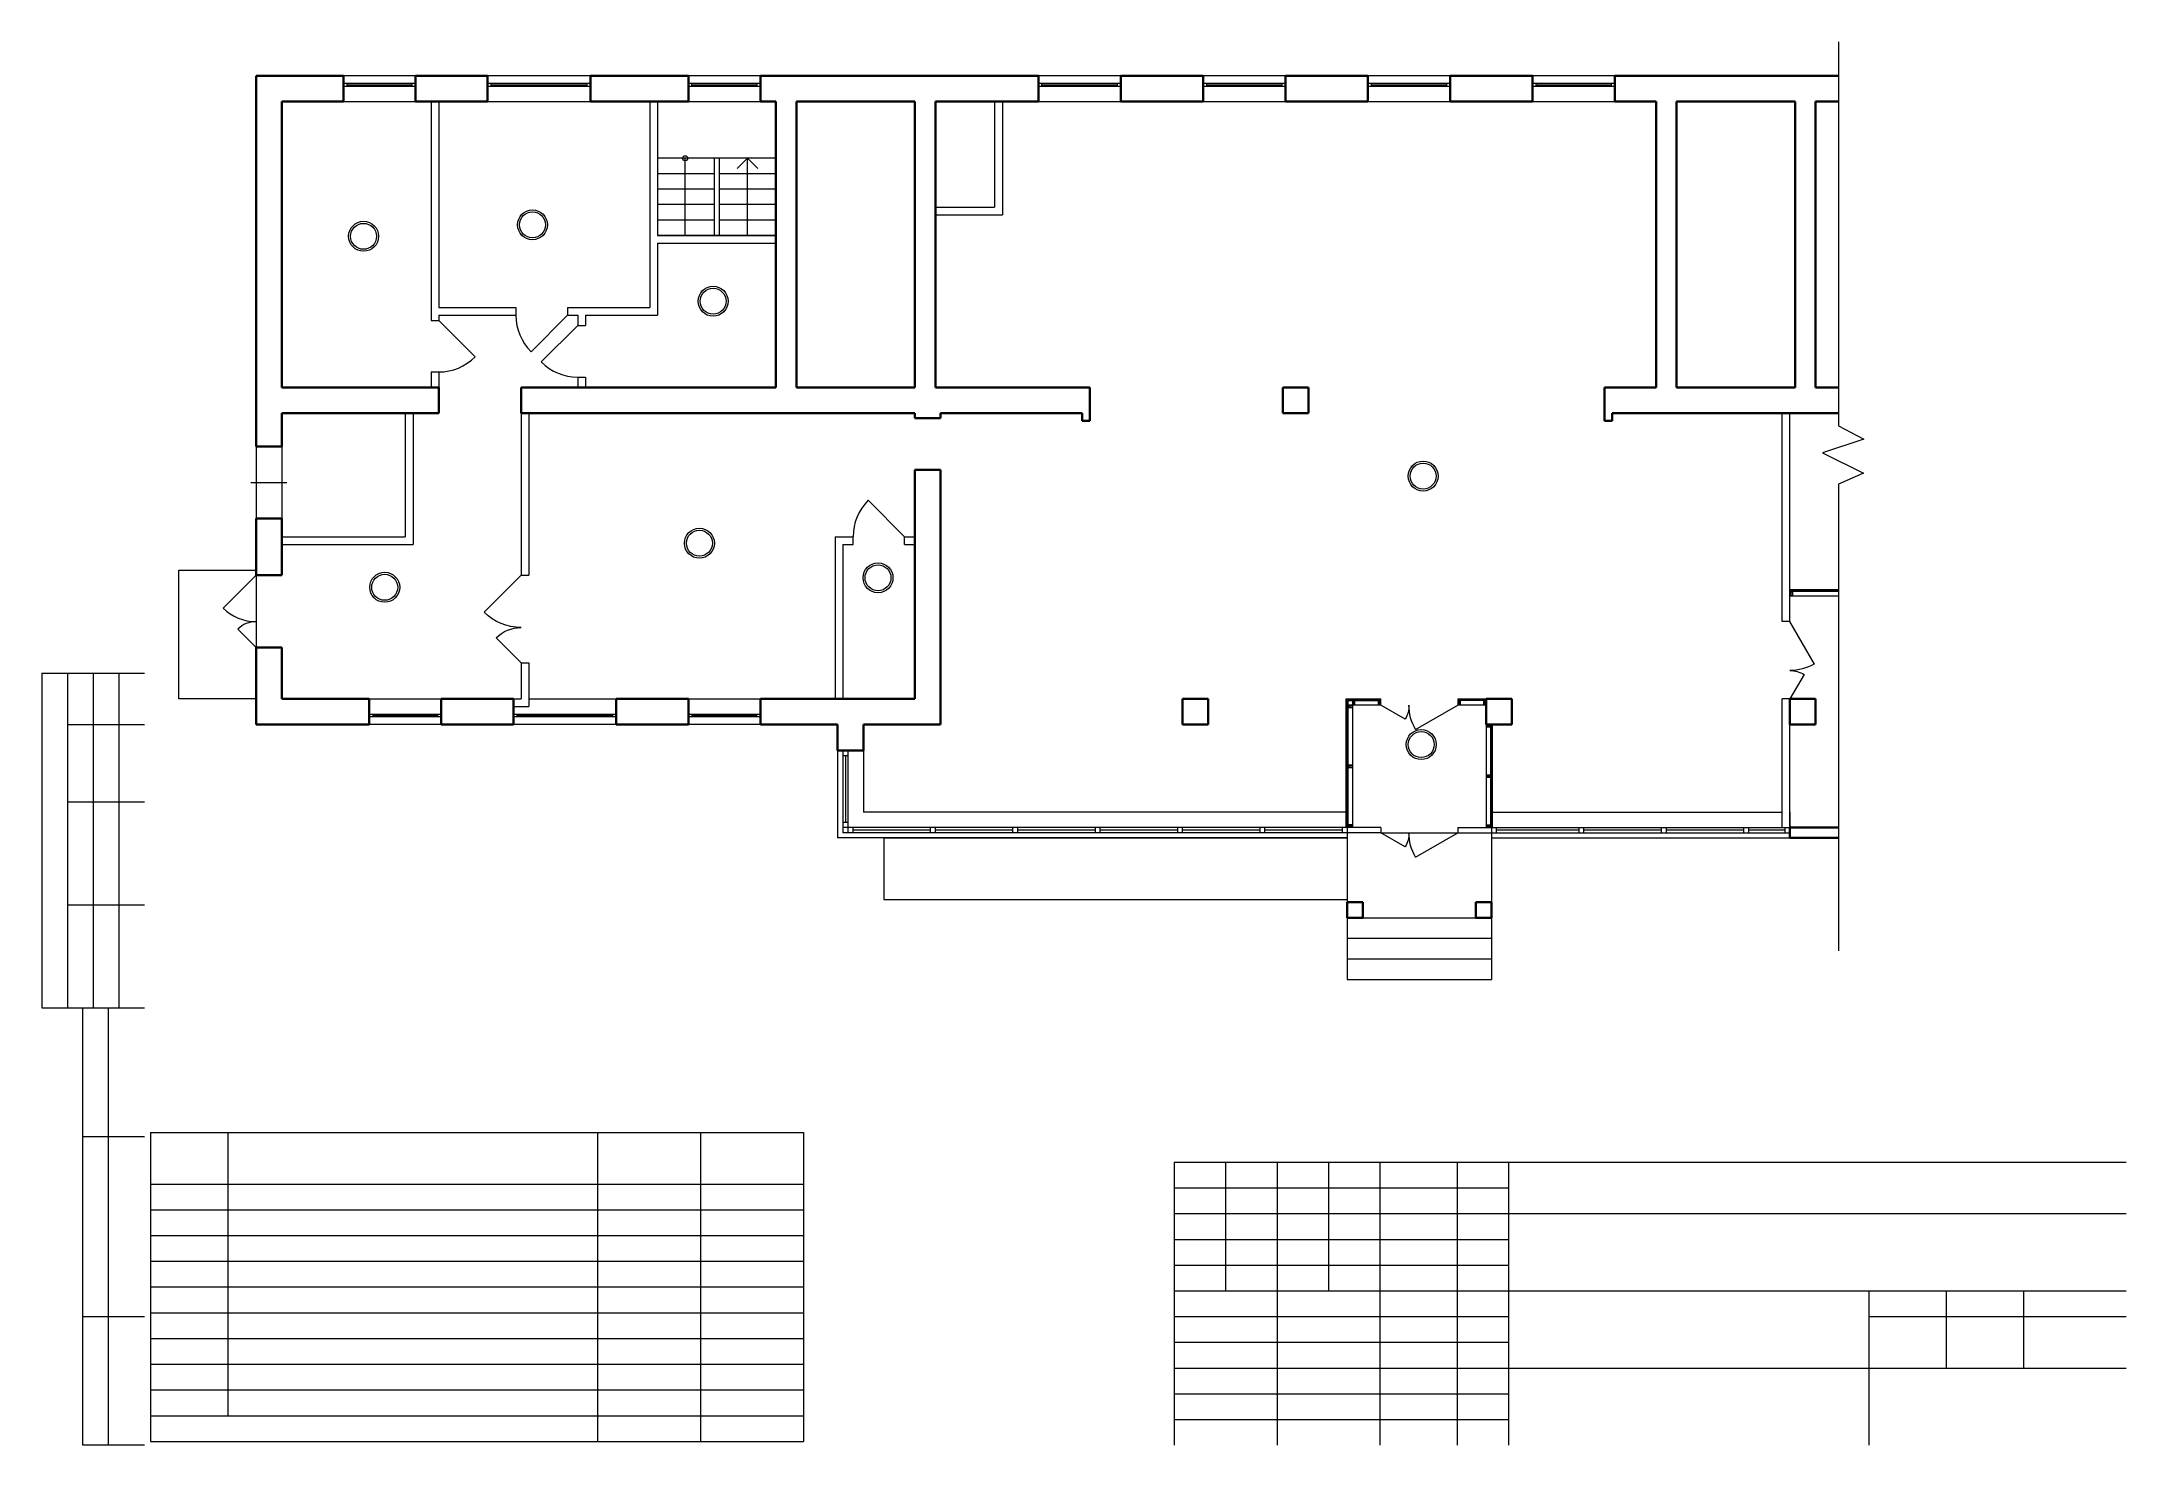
# Model space of a CAD drawing. Header units: metres. Extents: x 0 to 40.5, y 0.5 to 27.8.
import ezdxf

# ---------------------------------------------------------------- set-up
doc = ezdxf.new("R2010")
doc.units = ezdxf.units.M
doc.header["$MEASUREMENT"] = 0
doc.layers.add('Level 63', color=7, linetype='Continuous', lineweight=0)

msp = doc.modelspace()

# ---------------------------------------------------------------- linework, layer by layer
at = {"linetype": 'Continuous', "lineweight": 5}
for p, q in [((34.906, 27.762), (34.906, 20.301)), ((34.906, 20.301), (35.399, 20.044)), ((35.399, 20.044), (34.596, 19.776)), ((34.596, 19.776), (35.392, 19.38)), ((35.392, 19.38), (34.906, 19.165)), ((34.906, 19.165), (34.906, 10.101))]:
    msp.add_line(p, q, dxfattribs=at)
at = {"lineweight": 30}
for p, q in [((4.164, 27.098), (4.164, 19.898)), ((5.864, 26.598), (5.864, 27.098)), ((7.264, 26.598), (7.264, 27.098)), ((7.264, 27.098), (8.664, 27.098)), ((8.664, 26.598), (8.664, 27.098)), ((10.664, 26.598), (10.664, 27.098)), ((10.664, 27.098), (12.564, 27.098)), ((12.564, 26.598), (12.564, 27.098)), ((13.964, 26.598), (13.964, 27.098)), ((16.964, 27.098), (19.364, 27.098)), ((19.364, 26.598), (19.364, 27.098)), ((20.964, 26.598), (20.964, 27.098)), ((22.564, 26.598), (22.564, 27.098)), ((24.164, 26.598), (24.164, 27.098)), ((25.764, 26.598), (25.764, 27.098)), ((27.364, 26.598), (27.364, 27.098)), ((28.964, 26.598), (28.964, 27.098)), ((30.564, 26.598), (30.564, 27.098)), ((30.564, 27.098), (34.906, 27.098)), ((4.664, 26.598), (4.664, 21.048)), ((7.264, 26.598), (8.664, 26.598)), ((10.664, 26.598), (12.564, 26.598)), ((14.264, 26.598), (14.264, 21.048)), ((14.664, 26.598), (14.664, 21.048)), ((16.964, 26.598), (16.964, 21.048)), ((17.364, 26.598), (19.364, 26.598)), ((17.364, 26.598), (17.364, 21.048)), ((30.564, 26.598), (31.364, 26.598)), ((31.364, 26.598), (31.364, 21.048)), ((31.764, 26.598), (31.764, 21.048)), ((31.764, 26.598), (34.064, 26.598)), ((34.064, 26.598), (34.064, 21.048)), ((34.464, 26.598), (34.464, 21.048)), ((34.464, 26.598), (34.906, 26.598)), ((4.664, 21.048), (7.714, 21.048)), ((9.314, 21.048), (14.264, 21.048)), ((14.664, 21.048), (16.964, 21.048)), ((4.664, 20.548), (7.714, 20.548)), ((4.664, 20.548), (4.664, 19.898)), ((9.314, 20.548), (16.964, 20.548)), ((16.964, 20.548), (16.964, 20.448)), ((17.464, 20.548), (17.464, 20.448)), ((4.164, 19.898), (4.664, 19.898)), ((16.964, 19.448), (16.964, 14.998)), ((17.464, 19.448), (17.464, 14.498)), ((4.164, 18.498), (4.664, 18.498)), ((4.664, 18.498), (4.664, 17.398)), ((4.164, 17.398), (4.664, 17.398)), ((4.164, 15.998), (4.664, 15.998)), ((4.164, 15.998), (4.164, 14.498)), ((4.664, 15.998), (4.664, 14.998)), ((4.664, 14.998), (6.364, 14.998)), ((6.364, 14.998), (6.364, 14.498)), ((7.764, 14.998), (7.764, 14.498)), ((7.764, 14.998), (9.164, 14.998)), ((9.164, 14.998), (9.164, 14.498)), ((11.164, 14.998), (11.164, 14.498)), ((11.164, 14.998), (12.564, 14.998)), ((12.564, 14.998), (12.564, 14.498)), ((13.964, 14.998), (13.964, 14.498)), ((13.964, 14.998), (16.964, 14.998)), ((4.164, 14.498), (6.364, 14.498)), ((7.764, 14.498), (9.164, 14.498)), ((11.164, 14.498), (12.564, 14.498)), ((13.964, 14.498), (15.464, 14.498)), ((15.464, 14.498), (15.464, 13.998)), ((15.964, 14.498), (17.464, 14.498))]:
    msp.add_line(p, q, dxfattribs=at)
at = {"color": 7, "linetype": 'Continuous', "lineweight": 30}
for p, q in [((5.864, 27.098), (4.164, 27.098)), ((16.964, 27.098), (13.964, 27.098)), ((20.964, 27.098), (22.564, 27.098)), ((24.164, 27.098), (25.764, 27.098)), ((27.364, 27.098), (28.964, 27.098)), ((5.864, 26.598), (4.664, 26.598)), ((14.264, 26.598), (13.964, 26.598)), ((16.964, 26.598), (14.664, 26.598)), ((20.964, 26.598), (22.564, 26.598)), ((24.164, 26.598), (25.764, 26.598)), ((27.364, 26.598), (28.964, 26.598)), ((7.714, 21.048), (7.714, 20.548)), ((9.314, 21.048), (9.314, 20.548)), ((17.364, 21.048), (20.364, 21.048)), ((20.364, 21.048), (20.364, 20.398)), ((24.114, 21.048), (24.614, 21.048)), ((24.114, 20.548), (24.114, 21.048)), ((24.114, 21.048), (24.114, 21.048)), ((24.614, 21.048), (24.614, 20.548)), ((31.364, 21.048), (30.364, 21.048)), ((30.364, 21.048), (30.364, 20.398)), ((31.764, 21.048), (34.064, 21.048)), ((34.464, 21.048), (34.906, 21.048)), ((16.964, 20.448), (17.464, 20.448)), ((17.464, 20.548), (20.214, 20.548)), ((20.214, 20.548), (20.214, 20.398)), ((20.214, 20.398), (20.364, 20.398)), ((24.614, 20.548), (24.114, 20.548)), ((30.514, 20.398), (30.364, 20.398)), ((30.514, 20.548), (34.906, 20.548)), ((30.514, 20.548), (30.514, 20.398)), ((16.964, 19.448), (17.464, 19.448)), ((4.164, 18.498), (4.164, 17.398)), ((22.664, 14.998), (22.164, 14.998)), ((22.164, 14.998), (22.164, 14.498)), ((22.664, 14.498), (22.664, 14.998)), ((22.664, 14.998), (22.664, 14.998)), ((28.564, 14.998), (28.064, 14.998)), ((28.064, 14.998), (28.064, 14.498)), ((28.564, 14.498), (28.564, 14.998)), ((28.564, 14.998), (28.564, 14.998)), ((33.964, 14.998), (34.464, 14.998)), ((33.964, 14.498), (33.964, 14.998)), ((33.964, 14.998), (33.964, 14.998)), ((34.464, 14.998), (34.464, 14.498)), ((15.964, 14.498), (15.964, 13.998)), ((22.164, 14.498), (22.664, 14.498)), ((28.064, 14.498), (28.564, 14.498)), ((34.464, 14.498), (33.964, 14.498)), ((15.464, 13.998), (15.964, 13.998)), ((34.906, 12.498), (33.964, 12.498)), ((33.964, 12.498), (33.964, 12.298)), ((33.964, 12.298), (34.906, 12.298)), ((25.364, 11.048), (25.664, 11.048)), ((25.364, 10.748), (25.364, 11.048)), ((25.364, 11.048), (25.364, 11.048)), ((25.664, 11.048), (25.664, 10.748)), ((27.864, 11.048), (28.164, 11.048)), ((27.864, 10.748), (27.864, 11.048)), ((27.864, 11.048), (27.864, 11.048)), ((28.164, 11.048), (28.164, 10.748)), ((25.664, 10.748), (25.364, 10.748)), ((28.164, 10.748), (27.864, 10.748))]:
    msp.add_line(p, q, dxfattribs=at)
at = {"color": 7, "linetype": 'Continuous', "lineweight": 0}
for p, q in [((7.264, 27.098), (5.864, 27.098)), ((5.864, 27.098), (5.864, 26.598)), ((7.264, 26.948), (5.864, 26.948)), ((5.864, 26.898), (7.264, 26.898)), ((5.864, 26.898), (5.864, 26.898)), ((5.934, 26.923), (7.194, 26.923)), ((7.264, 26.598), (7.264, 27.098)), ((10.664, 27.098), (8.664, 27.098)), ((8.664, 27.098), (8.664, 26.598)), ((10.664, 26.948), (8.664, 26.948)), ((8.664, 26.898), (10.664, 26.898)), ((8.664, 26.898), (8.664, 26.898)), ((8.734, 26.923), (10.594, 26.923)), ((10.664, 26.598), (10.664, 27.098)), ((13.964, 27.098), (12.564, 27.098)), ((12.564, 27.098), (12.564, 26.598)), ((13.964, 26.948), (12.564, 26.948)), ((12.564, 26.898), (13.964, 26.898)), ((12.564, 26.898), (12.564, 26.898)), ((12.634, 26.923), (13.894, 26.923)), ((13.964, 26.598), (13.964, 27.098)), ((20.964, 27.098), (19.364, 27.098)), ((19.364, 27.098), (19.364, 26.598)), ((20.964, 26.948), (19.364, 26.948)), ((19.364, 26.898), (20.964, 26.898)), ((19.364, 26.898), (19.364, 26.898)), ((19.434, 26.923), (20.894, 26.923)), ((20.964, 26.598), (20.964, 27.098)), ((24.164, 27.098), (22.564, 27.098)), ((22.564, 27.098), (22.564, 26.598)), ((24.164, 26.948), (22.564, 26.948)), ((22.564, 26.898), (24.164, 26.898)), ((22.564, 26.898), (22.564, 26.898)), ((22.634, 26.923), (24.094, 26.923)), ((24.164, 26.598), (24.164, 27.098)), ((27.364, 27.098), (25.764, 27.098)), ((25.764, 27.098), (25.764, 26.598)), ((27.364, 26.948), (25.764, 26.948)), ((25.764, 26.898), (27.364, 26.898)), ((25.764, 26.898), (25.764, 26.898)), ((25.834, 26.923), (27.294, 26.923)), ((27.364, 26.598), (27.364, 27.098)), ((30.564, 27.098), (28.964, 27.098)), ((28.964, 27.098), (28.964, 26.598)), ((30.564, 26.948), (28.964, 26.948)), ((28.964, 26.898), (30.564, 26.898)), ((28.964, 26.898), (28.964, 26.898)), ((29.034, 26.923), (30.494, 26.923)), ((30.564, 26.598), (30.564, 27.098)), ((5.864, 26.598), (7.264, 26.598)), ((5.864, 26.598), (5.864, 26.598)), ((8.664, 26.598), (10.664, 26.598)), ((8.664, 26.598), (8.664, 26.598)), ((12.564, 26.598), (13.964, 26.598)), ((12.564, 26.598), (12.564, 26.598)), ((19.364, 26.598), (20.964, 26.598)), ((19.364, 26.598), (19.364, 26.598)), ((22.564, 26.598), (24.164, 26.598)), ((22.564, 26.598), (22.564, 26.598)), ((25.764, 26.598), (27.364, 26.598)), ((25.764, 26.598), (25.764, 26.598)), ((28.964, 26.598), (30.564, 26.598)), ((28.964, 26.598), (28.964, 26.598)), ((13.064, 25.198), (11.964, 25.198)), ((14.264, 25.198), (13.164, 25.198)), ((13.064, 24.898), (11.964, 24.898)), ((14.264, 24.898), (13.164, 24.898)), ((13.064, 24.598), (11.964, 24.598)), ((14.264, 24.598), (13.164, 24.598)), ((13.064, 24.298), (11.964, 24.298)), ((14.264, 23.998), (11.964, 23.998)), ((14.264, 24.298), (13.164, 24.298)), ((4.164, 19.898), (4.164, 18.498)), ((4.164, 19.898), (4.664, 19.898)), ((4.164, 19.898), (4.164, 19.898)), ((4.664, 19.898), (4.664, 18.498)), ((4.064, 19.198), (4.764, 19.198)), ((4.664, 18.498), (4.164, 18.498)), ((4.164, 17.398), (4.164, 15.998)), ((34.906, 17.118), (33.964, 17.118)), ((33.964, 17.118), (33.964, 16.998)), ((33.964, 16.998), (34.906, 16.998)), ((6.364, 14.998), (7.764, 14.998)), ((6.364, 14.498), (6.364, 14.998)), ((6.364, 14.998), (6.364, 14.998)), ((7.764, 14.998), (7.764, 14.498)), ((9.464, 14.998), (11.164, 14.998)), ((11.164, 14.998), (11.164, 14.498)), ((12.564, 14.998), (13.964, 14.998)), ((12.564, 14.498), (12.564, 14.998)), ((12.564, 14.998), (12.564, 14.998)), ((13.964, 14.998), (13.964, 14.498)), ((6.364, 14.698), (7.764, 14.698)), ((6.364, 14.698), (6.364, 14.698)), ((7.764, 14.648), (6.364, 14.648)), ((6.434, 14.673), (7.694, 14.673)), ((9.164, 14.698), (11.164, 14.698)), ((9.164, 14.648), (9.164, 14.698)), ((9.164, 14.698), (9.164, 14.698)), ((11.164, 14.648), (9.164, 14.648)), ((9.234, 14.673), (11.094, 14.673)), ((12.564, 14.698), (13.964, 14.698)), ((12.564, 14.698), (12.564, 14.698)), ((13.964, 14.648), (12.564, 14.648)), ((12.634, 14.673), (13.894, 14.673)), ((7.764, 14.498), (6.364, 14.498)), ((11.164, 14.498), (9.164, 14.498)), ((13.964, 14.498), (12.564, 14.498)), ((15.464, 13.998), (15.464, 12.298)), ((15.964, 13.998), (15.964, 12.798)), ((25.344, 12.798), (15.964, 12.798)), ((28.184, 12.798), (33.814, 12.798)), ((33.964, 12.798), (33.964, 12.298)), ((25.364, 12.298), (15.464, 12.298)), ((26.014, 12.498), (26.014, 12.498)), ((26.014, 12.498), (26.014, 12.398)), ((26.014, 12.398), (27.514, 12.398)), ((26.014, 12.398), (26.014, 12.398)), ((27.514, 12.498), (27.514, 12.398)), ((27.514, 12.498), (27.514, 12.498)), ((27.514, 12.398), (27.514, 12.398)), ((28.164, 12.298), (33.964, 12.298)), ((2.114, 5.075), (14.798, 5.075)), ((2.114, 4.575), (14.798, 4.575)), ((2.114, 4.075), (14.798, 4.075)), ((2.114, 3.575), (14.798, 3.575)), ((2.114, 3.075), (14.798, 3.075)), ((2.114, 2.575), (14.798, 2.575)), ((2.114, 2.075), (14.798, 2.075)), ((2.114, 1.575), (14.798, 1.575))]:
    msp.add_line(p, q, dxfattribs=at)
at = {"color": 7, "linetype": 'Continuous', "lineweight": 13}
for p, q in [((5.934, 26.948), (5.864, 26.948)), ((5.864, 26.948), (5.864, 26.898)), ((5.864, 26.898), (5.934, 26.898)), ((5.864, 26.898), (5.864, 26.898)), ((5.934, 26.898), (5.934, 26.948)), ((7.264, 26.948), (7.194, 26.948)), ((7.194, 26.948), (7.194, 26.898)), ((7.194, 26.898), (7.264, 26.898)), ((7.194, 26.898), (7.194, 26.898)), ((7.264, 26.898), (7.264, 26.948)), ((8.734, 26.948), (8.664, 26.948)), ((8.664, 26.948), (8.664, 26.898)), ((8.664, 26.898), (8.734, 26.898)), ((8.664, 26.898), (8.664, 26.898)), ((8.734, 26.898), (8.734, 26.948)), ((10.664, 26.948), (10.594, 26.948)), ((10.594, 26.948), (10.594, 26.898)), ((10.594, 26.898), (10.664, 26.898)), ((10.594, 26.898), (10.594, 26.898)), ((10.664, 26.898), (10.664, 26.948)), ((12.634, 26.948), (12.564, 26.948)), ((12.564, 26.948), (12.564, 26.898)), ((12.564, 26.898), (12.634, 26.898)), ((12.564, 26.898), (12.564, 26.898)), ((12.634, 26.898), (12.634, 26.948)), ((13.964, 26.948), (13.894, 26.948)), ((13.894, 26.948), (13.894, 26.898)), ((13.894, 26.898), (13.964, 26.898)), ((13.894, 26.898), (13.894, 26.898)), ((13.964, 26.898), (13.964, 26.948)), ((19.434, 26.948), (19.364, 26.948)), ((19.364, 26.948), (19.364, 26.898)), ((19.364, 26.898), (19.434, 26.898)), ((19.364, 26.898), (19.364, 26.898)), ((19.434, 26.898), (19.434, 26.948)), ((20.964, 26.948), (20.894, 26.948)), ((20.894, 26.948), (20.894, 26.898)), ((20.894, 26.898), (20.964, 26.898)), ((20.894, 26.898), (20.894, 26.898)), ((20.964, 26.898), (20.964, 26.948)), ((22.634, 26.948), (22.564, 26.948)), ((22.564, 26.948), (22.564, 26.898)), ((22.564, 26.898), (22.634, 26.898)), ((22.564, 26.898), (22.564, 26.898)), ((22.634, 26.898), (22.634, 26.948)), ((24.164, 26.948), (24.094, 26.948)), ((24.094, 26.948), (24.094, 26.898)), ((24.094, 26.898), (24.164, 26.898)), ((24.094, 26.898), (24.094, 26.898)), ((24.164, 26.898), (24.164, 26.948)), ((25.834, 26.948), (25.764, 26.948)), ((25.764, 26.948), (25.764, 26.898)), ((25.764, 26.898), (25.834, 26.898)), ((25.764, 26.898), (25.764, 26.898)), ((25.834, 26.898), (25.834, 26.948)), ((27.364, 26.948), (27.294, 26.948)), ((27.294, 26.948), (27.294, 26.898)), ((27.294, 26.898), (27.364, 26.898)), ((27.294, 26.898), (27.294, 26.898)), ((27.364, 26.898), (27.364, 26.948)), ((29.034, 26.948), (28.964, 26.948)), ((28.964, 26.948), (28.964, 26.898)), ((28.964, 26.898), (29.034, 26.898)), ((28.964, 26.898), (28.964, 26.898)), ((29.034, 26.898), (29.034, 26.948)), ((30.564, 26.948), (30.494, 26.948)), ((30.494, 26.948), (30.494, 26.898)), ((30.494, 26.898), (30.564, 26.898)), ((30.494, 26.898), (30.494, 26.898)), ((30.564, 26.898), (30.564, 26.948)), ((18.514, 26.598), (18.514, 24.548)), ((18.664, 26.598), (18.664, 24.398)), ((14.264, 25.498), (11.964, 25.498)), ((12.501, 23.998), (12.501, 25.498)), ((13.164, 25.498), (13.164, 23.998)), ((13.512, 25.296), (13.714, 25.498)), ((13.714, 23.998), (13.714, 25.498)), ((13.916, 25.296), (13.714, 25.498)), ((17.364, 24.548), (18.514, 24.548)), ((17.364, 24.398), (18.664, 24.398)), ((11.964, 23.998), (14.264, 23.998)), ((11.964, 23.848), (14.264, 23.848)), ((7.714, 22.348), (8.421, 21.641)), ((10.214, 22.448), (9.507, 21.741)), ((10.414, 22.448), (10.414, 22.248)), ((10.564, 22.448), (10.564, 22.248)), ((10.414, 22.248), (9.707, 21.541)), ((10.414, 22.248), (10.564, 22.248)), ((10.414, 21.248), (10.564, 21.248)), ((10.414, 21.248), (10.414, 21.048)), ((10.564, 21.248), (10.564, 21.048)), ((9.314, 20.548), (9.314, 17.398)), ((9.464, 20.548), (9.464, 17.398)), ((33.814, 16.498), (33.814, 20.548)), ((33.964, 16.498), (33.964, 20.548)), ((16.764, 18.148), (16.057, 18.855)), ((15.414, 18.148), (15.414, 14.998)), ((15.414, 18.148), (15.764, 18.148)), ((15.564, 17.998), (15.564, 14.998)), ((15.564, 17.998), (15.764, 17.998)), ((15.764, 17.998), (15.764, 18.148)), ((16.764, 17.998), (16.764, 18.148)), ((16.764, 18.148), (16.964, 18.148)), ((16.764, 17.998), (16.964, 17.998)), ((2.664, 14.998), (2.664, 17.498)), ((2.664, 17.498), (4.164, 17.498)), ((4.164, 17.498), (4.164, 14.998)), ((4.164, 17.398), (3.527, 16.762)), ((9.314, 17.398), (8.597, 16.681)), ((9.314, 17.398), (9.464, 17.398)), ((33.989, 16.998), (33.989, 17.118)), ((34.906, 17.083), (34.004, 17.083)), ((4.164, 15.998), (3.81, 16.352)), ((33.964, 16.498), (33.814, 16.498)), ((9.314, 15.698), (8.829, 16.183)), ((9.314, 15.698), (9.464, 15.698)), ((9.314, 15.698), (9.314, 14.998)), ((9.464, 15.698), (9.464, 14.848)), ((4.164, 14.998), (2.664, 14.998)), ((4.164, 14.998), (4.164, 14.998)), ((9.164, 14.998), (9.314, 14.998)), ((25.344, 14.998), (26.014, 14.998)), ((25.344, 12.498), (25.344, 14.998)), ((26.014, 14.988), (25.354, 14.988)), ((25.354, 12.498), (25.354, 14.988)), ((25.464, 14.998), (25.464, 14.988)), ((25.464, 14.988), (25.464, 14.988)), ((25.474, 14.988), (25.474, 14.963)), ((25.504, 14.963), (25.504, 14.988)), ((25.514, 14.988), (25.514, 14.998)), ((25.964, 14.998), (25.964, 14.988)), ((25.964, 14.988), (25.964, 14.988)), ((25.974, 14.988), (25.974, 14.963)), ((26.004, 14.963), (26.004, 14.988)), ((26.014, 14.878), (26.014, 14.998)), ((27.514, 14.998), (28.064, 14.998)), ((27.514, 14.998), (27.514, 14.988)), ((27.514, 14.988), (28.064, 14.988)), ((27.514, 14.988), (27.514, 14.988)), ((27.524, 14.988), (27.524, 14.963)), ((27.524, 14.988), (27.524, 14.988)), ((27.554, 14.963), (27.554, 14.988)), ((27.564, 14.988), (27.564, 14.998)), ((28.014, 14.998), (28.014, 14.988)), ((28.014, 14.988), (28.014, 14.988)), ((28.024, 14.988), (28.024, 14.963)), ((28.054, 14.963), (28.054, 14.988)), ((28.064, 14.998), (28.064, 14.878)), ((33.814, 12.498), (33.814, 14.998)), ((33.964, 14.998), (33.814, 14.998)), ((33.964, 12.398), (33.964, 14.998)), ((6.364, 14.698), (6.434, 14.698)), ((6.364, 14.648), (6.364, 14.698)), ((6.364, 14.698), (6.364, 14.698)), ((6.434, 14.648), (6.364, 14.648)), ((6.434, 14.698), (6.434, 14.648)), ((7.694, 14.698), (7.764, 14.698)), ((7.694, 14.648), (7.694, 14.698)), ((7.694, 14.698), (7.694, 14.698)), ((7.764, 14.648), (7.694, 14.648)), ((7.764, 14.698), (7.764, 14.648)), ((9.164, 14.848), (9.464, 14.848)), ((9.164, 14.698), (9.234, 14.698)), ((9.164, 14.648), (9.164, 14.698)), ((9.164, 14.698), (9.164, 14.698)), ((9.234, 14.648), (9.164, 14.648)), ((9.234, 14.698), (9.234, 14.648)), ((11.094, 14.698), (11.164, 14.698)), ((11.094, 14.648), (11.094, 14.698)), ((11.094, 14.698), (11.094, 14.698)), ((11.164, 14.648), (11.094, 14.648)), ((11.164, 14.698), (11.164, 14.648)), ((12.564, 14.698), (12.634, 14.698)), ((12.564, 14.648), (12.564, 14.698)), ((12.564, 14.698), (12.564, 14.698)), ((12.634, 14.648), (12.564, 14.648)), ((12.634, 14.698), (12.634, 14.648)), ((13.894, 14.698), (13.964, 14.698)), ((13.894, 14.648), (13.894, 14.698)), ((13.894, 14.698), (13.894, 14.698)), ((13.964, 14.648), (13.894, 14.648)), ((13.964, 14.698), (13.964, 14.648)), ((25.354, 14.878), (25.344, 14.878)), ((25.344, 14.828), (25.354, 14.828)), ((25.379, 14.868), (25.354, 14.868)), ((25.354, 14.838), (25.379, 14.838)), ((25.354, 14.828), (25.354, 14.828)), ((25.379, 14.963), (26.014, 14.963)), ((25.379, 14.963), (25.379, 12.538)), ((26.014, 14.878), (25.379, 14.878)), ((25.379, 14.828), (25.464, 14.828)), ((25.394, 14.878), (25.394, 14.828)), ((25.464, 14.963), (25.464, 12.498)), ((25.464, 14.948), (25.514, 14.948)), ((25.464, 14.878), (25.464, 14.878)), ((25.464, 14.828), (25.464, 14.828)), ((25.514, 14.878), (25.514, 14.963)), ((25.964, 14.963), (25.964, 14.878)), ((25.964, 14.948), (26.014, 14.948)), ((25.964, 14.878), (25.964, 14.878)), ((26.49, 14.603), (26.014, 14.878)), ((26.691, 14.403), (27.514, 14.878)), ((28.064, 14.963), (27.514, 14.963)), ((27.514, 14.963), (27.514, 14.878)), ((27.564, 14.948), (27.514, 14.948)), ((28.064, 14.878), (27.514, 14.878)), ((27.514, 14.878), (27.514, 14.878)), ((27.564, 14.878), (27.564, 14.963)), ((28.014, 14.963), (28.014, 14.878)), ((28.014, 14.948), (28.064, 14.948)), ((28.014, 14.878), (28.014, 14.878)), ((28.064, 14.498), (28.064, 12.498)), ((28.064, 14.473), (28.184, 14.473)), ((28.149, 14.498), (28.149, 12.538)), ((28.184, 12.498), (28.184, 14.498)), ((15.564, 13.998), (15.564, 12.398)), ((15.664, 13.998), (15.564, 13.998)), ((15.564, 13.898), (15.664, 13.898)), ((15.614, 13.898), (15.614, 12.598)), ((15.664, 13.998), (15.664, 13.998)), ((15.664, 13.998), (15.664, 12.398)), ((25.354, 13.713), (25.344, 13.713)), ((25.344, 13.663), (25.354, 13.663)), ((25.379, 13.703), (25.354, 13.703)), ((25.354, 13.673), (25.379, 13.673)), ((25.354, 13.663), (25.354, 13.663)), ((25.464, 13.713), (25.379, 13.713)), ((25.379, 13.663), (25.464, 13.663)), ((25.394, 13.663), (25.394, 13.713)), ((25.464, 13.663), (25.464, 13.663)), ((28.064, 13.498), (28.184, 13.498)), ((15.664, 12.598), (15.564, 12.598)), ((15.664, 12.598), (15.664, 12.598)), ((26.014, 12.498), (15.564, 12.498)), ((26.014, 12.398), (15.564, 12.398)), ((15.664, 12.498), (15.664, 12.498)), ((15.764, 12.398), (15.764, 12.498)), ((15.764, 12.498), (15.764, 12.498)), ((17.264, 12.448), (15.764, 12.448)), ((16.364, 12.298), (25.364, 12.298)), ((16.364, 12.298), (16.364, 11.098)), ((17.264, 12.498), (17.264, 12.398)), ((17.364, 12.398), (17.364, 12.498)), ((17.364, 12.498), (17.364, 12.498)), ((18.864, 12.448), (17.364, 12.448)), ((18.864, 12.498), (18.864, 12.398)), ((18.964, 12.398), (18.964, 12.498)), ((18.964, 12.498), (18.964, 12.498)), ((20.464, 12.448), (18.964, 12.448)), ((20.464, 12.498), (20.464, 12.398)), ((20.564, 12.398), (20.564, 12.498)), ((20.564, 12.498), (20.564, 12.498)), ((22.064, 12.448), (20.564, 12.448)), ((22.064, 12.498), (22.064, 12.398)), ((22.164, 12.398), (22.164, 12.498)), ((22.164, 12.498), (22.164, 12.498)), ((23.664, 12.448), (22.164, 12.448)), ((23.664, 12.498), (23.664, 12.398)), ((23.764, 12.398), (23.764, 12.498)), ((23.764, 12.498), (23.764, 12.498)), ((25.264, 12.448), (23.764, 12.448)), ((25.264, 12.498), (25.264, 12.398)), ((25.354, 12.548), (25.344, 12.548)), ((25.379, 12.538), (25.354, 12.538)), ((25.354, 12.508), (25.379, 12.508)), ((25.354, 12.498), (25.354, 12.498)), ((25.364, 12.498), (25.364, 9.548)), ((25.364, 12.498), (25.364, 12.498)), ((25.464, 12.548), (25.379, 12.548)), ((25.379, 12.508), (25.379, 12.498)), ((25.394, 12.498), (25.394, 12.548)), ((25.464, 12.498), (25.464, 12.498)), ((26.014, 12.498), (26.014, 12.398)), ((26.49, 12.123), (26.014, 12.398)), ((26.691, 11.923), (27.514, 12.398)), ((27.514, 12.498), (33.964, 12.498)), ((27.514, 12.498), (27.514, 12.398)), ((27.514, 12.398), (33.964, 12.398)), ((28.064, 12.523), (28.184, 12.523)), ((28.164, 12.498), (28.164, 9.548)), ((28.264, 12.398), (28.264, 12.498)), ((28.264, 12.498), (28.264, 12.498)), ((29.864, 12.448), (28.264, 12.448)), ((29.864, 12.498), (29.864, 12.398)), ((29.964, 12.398), (29.964, 12.498)), ((29.964, 12.498), (29.964, 12.498)), ((31.464, 12.448), (29.964, 12.448)), ((31.464, 12.498), (31.464, 12.398)), ((31.564, 12.398), (31.564, 12.498)), ((31.564, 12.498), (31.564, 12.498)), ((33.064, 12.448), (31.564, 12.448)), ((33.064, 12.498), (33.064, 12.398)), ((33.164, 12.398), (33.164, 12.498)), ((33.164, 12.498), (33.164, 12.498)), ((33.864, 12.448), (33.164, 12.448)), ((33.864, 12.498), (33.864, 12.398)), ((33.964, 12.498), (33.964, 12.498)), ((16.364, 11.098), (25.364, 11.098)), ((25.364, 10.748), (28.164, 10.748)), ((25.364, 10.348), (28.164, 10.348)), ((25.364, 9.948), (28.164, 9.948)), ((25.364, 9.548), (28.164, 9.548)), ((2.114, 6.575), (2.114, 0.575)), ((2.114, 6.575), (14.798, 6.575)), ((3.614, 6.575), (3.614, 1.075)), ((10.798, 6.575), (10.798, 0.575)), ((12.798, 6.575), (12.798, 0.575)), ((14.798, 6.575), (14.798, 0.575)), ((2.114, 5.575), (14.798, 5.575)), ((2.114, 1.075), (14.798, 1.075)), ((2.114, 0.575), (14.798, 0.575))]:
    msp.add_line(p, q, dxfattribs=at)
at = {"lineweight": 13}
for p, q in [((7.564, 26.598), (7.564, 22.348)), ((7.714, 26.598), (7.714, 22.598)), ((11.814, 26.598), (11.814, 22.598)), ((11.964, 26.598), (11.964, 23.998)), ((13.064, 25.498), (13.064, 23.998)), ((11.964, 23.848), (11.964, 22.448)), ((7.564, 22.348), (7.714, 22.348)), ((7.714, 22.598), (9.214, 22.598)), ((7.714, 22.448), (9.214, 22.448)), ((7.714, 22.448), (7.714, 22.348)), ((9.214, 22.598), (9.214, 22.448)), ((10.214, 22.598), (10.214, 22.448)), ((10.214, 22.598), (11.814, 22.598)), ((10.214, 22.448), (10.414, 22.448)), ((10.564, 22.448), (11.964, 22.448)), ((7.564, 21.348), (7.714, 21.348)), ((7.564, 21.348), (7.564, 21.048)), ((7.714, 21.348), (7.714, 21.048)), ((7.064, 20.548), (7.064, 18.148)), ((7.214, 20.548), (7.214, 17.998)), ((4.664, 18.148), (7.064, 18.148)), ((4.664, 17.998), (7.214, 17.998))]:
    msp.add_line(p, q, dxfattribs=at)
at = {"color": 7, "linetype": 'Continuous', "lineweight": 13, "extrusion": (0, 0, -1)}
for p, q in [((33.964, 17.118), (34.014, 17.118)), ((34.906, 17.108), (33.964, 17.108)), ((33.964, 17.083), (33.974, 17.083)), ((34.014, 17.068), (33.964, 17.068)), ((33.974, 17.083), (33.974, 17.108)), ((34.004, 17.108), (34.004, 17.083)), ((34.014, 17.118), (34.014, 17.108)), ((34.014, 17.108), (34.014, 17.108)), ((34.014, 17.083), (34.014, 16.998)), ((34.014, 16.998), (33.964, 16.998)), ((34.014, 16.998), (34.014, 16.998)), ((25.489, 14.878), (25.489, 14.998)), ((25.989, 14.878), (25.989, 14.998)), ((27.539, 14.878), (27.539, 14.998)), ((28.039, 14.878), (28.039, 14.998)), ((25.464, 14.853), (25.344, 14.853)), ((28.064, 14.498), (28.149, 14.498)), ((28.149, 14.448), (28.064, 14.448)), ((28.064, 14.448), (28.064, 14.448)), ((28.134, 14.498), (28.134, 14.448)), ((28.149, 14.488), (28.174, 14.488)), ((28.174, 14.458), (28.149, 14.458)), ((28.174, 14.498), (28.184, 14.498)), ((28.174, 12.498), (28.174, 14.498)), ((28.184, 14.448), (28.174, 14.448)), ((28.174, 14.448), (28.174, 14.448)), ((25.464, 13.688), (25.344, 13.688)), ((28.064, 13.523), (28.149, 13.523)), ((28.149, 13.473), (28.064, 13.473)), ((28.064, 13.473), (28.064, 13.473)), ((28.134, 13.523), (28.134, 13.473)), ((28.149, 13.513), (28.174, 13.513)), ((28.174, 13.483), (28.149, 13.483)), ((28.174, 13.523), (28.184, 13.523)), ((28.184, 13.473), (28.174, 13.473)), ((28.174, 13.473), (28.174, 13.473)), ((25.464, 12.523), (25.344, 12.523)), ((28.064, 12.548), (28.149, 12.548)), ((28.064, 12.498), (28.064, 12.498)), ((28.134, 12.548), (28.134, 12.498)), ((28.149, 12.538), (28.174, 12.538)), ((28.174, 12.508), (28.149, 12.508)), ((28.149, 12.508), (28.149, 12.498)), ((28.174, 12.548), (28.184, 12.548)), ((28.174, 12.498), (28.174, 12.498))]:
    msp.add_line(p, q, dxfattribs=at)
at = {"color": 7, "lineweight": 13}
for p, q in [((34.439, 15.675), (33.964, 16.498)), ((34.239, 15.474), (33.964, 14.998))]:
    msp.add_line(p, q, dxfattribs=at)
at = {"color": 7, "linetype": 'Continuous', "lineweight": 13}
for centre, radius in [((12.501, 25.498), 0.049), ((9.535, 24.205), 0.291), ((9.535, 24.205), 0.252), ((6.254, 23.982), 0.291), ((6.254, 23.982), 0.252), ((13.045, 22.721), 0.291), ((13.045, 22.721), 0.252), ((26.839, 19.325), 0.291), ((26.839, 19.325), 0.252), ((12.778, 18.021), 0.291), ((12.778, 18.021), 0.252), ((6.664, 17.165), 0.291), ((6.664, 17.165), 0.252), ((16.248, 17.349), 0.291), ((16.248, 17.349), 0.252), ((26.802, 14.11), 0.291), ((26.802, 14.11), 0.252)]:
    msp.add_circle(centre, radius, dxfattribs=at)
for centre, radius, start, end in [((10.214, 22.448), 1, 180, 225), ((7.714, 22.348), 1, 270, 315), ((10.414, 22.248), 1, 225, 270), ((16.764, 18.148), 1, 135, 180), ((4.164, 17.398), 0.9, 225, 270), ((4.164, 15.998), 0.5, 90, 135)]:
    msp.add_arc(centre, radius, start, end, dxfattribs=at)
at = {"color": 7, "linetype": 'Continuous', "lineweight": 13, "extrusion": (0, 0, -1)}
for centre, radius, start, end in [((-9.314, 17.398), 1.014, 270, 315), ((-9.314, 15.698), 0.686, 45, 90), ((-33.964, 16.498), 0.95, 240, 270), ((-33.964, 14.998), 0.55, 90, 120), ((-26.014, 14.878), 0.55, 180, 210), ((-27.514, 14.878), 0.95, 330, 0), ((-26.014, 12.398), 0.55, 180, 210), ((-27.514, 12.398), 0.95, 330, 0)]:
    msp.add_arc(centre, radius, start, end, dxfattribs=at)
at = {"layer": 'Level 63', "color": 7, "linetype": 'Continuous', "lineweight": 13}
for p, q in [((0, 15.5), (2, 15.5)), ((0, 15.5), (0, 9)), ((0.5, 15.5), (0.5, 9)), ((1, 15.5), (1, 9)), ((1.5, 15.5), (1.5, 9)), ((0.5, 14.5), (2, 14.5)), ((0.5, 13), (2, 13)), ((0.5, 11), (2, 11)), ((0, 9), (2, 9)), ((1.3, 0.5), (1.3, 9)), ((0.8, 6.5), (2, 6.5)), ((22, 6), (40.5, 6)), ((22, 6), (22, 0.5)), ((23, 6), (23, 3.5)), ((24, 6), (24, 0.5)), ((25, 6), (25, 3.5)), ((26, 6), (26, 0.5)), ((27.5, 6), (27.5, 0.5)), ((28.5, 6), (28.5, 0.5)), ((28.5, 5), (40.5, 5)), ((22, 4), (28.5, 4)), ((22, 3.5), (40.5, 3.5)), ((0.8, 3), (2, 3)), ((35.5, 3), (40.5, 3)), ((28.5, 2), (40.5, 2))]:
    msp.add_line(p, q, dxfattribs=at)
at = {"layer": 'Level 63', "color": 7, "linetype": 'Continuous', "lineweight": 0}
for p, q in [((22, 5.5), (28.5, 5.5)), ((22, 5), (28.5, 5)), ((22, 4.5), (28.5, 4.5)), ((22, 3), (28.5, 3)), ((22, 2.5), (28.5, 2.5)), ((22, 2), (28.5, 2)), ((22, 1.5), (28.5, 1.5)), ((22, 1), (28.5, 1))]:
    msp.add_line(p, q, dxfattribs=at)
at = {"layer": 'Level 63', "color": 7, "linetype": 'Continuous', "lineweight": 13, "flags": 128}
for points in [[(2, 0.5), (0.8, 0.5), (0.8, 9)], [(35.5, 3.5), (35.5, 0.5)], [(37, 3.5), (37, 2)], [(38.5, 3.5), (38.5, 2)]]:
    msp.add_lwpolyline(points, dxfattribs=at)

doc.saveas('drawing.dxf')
